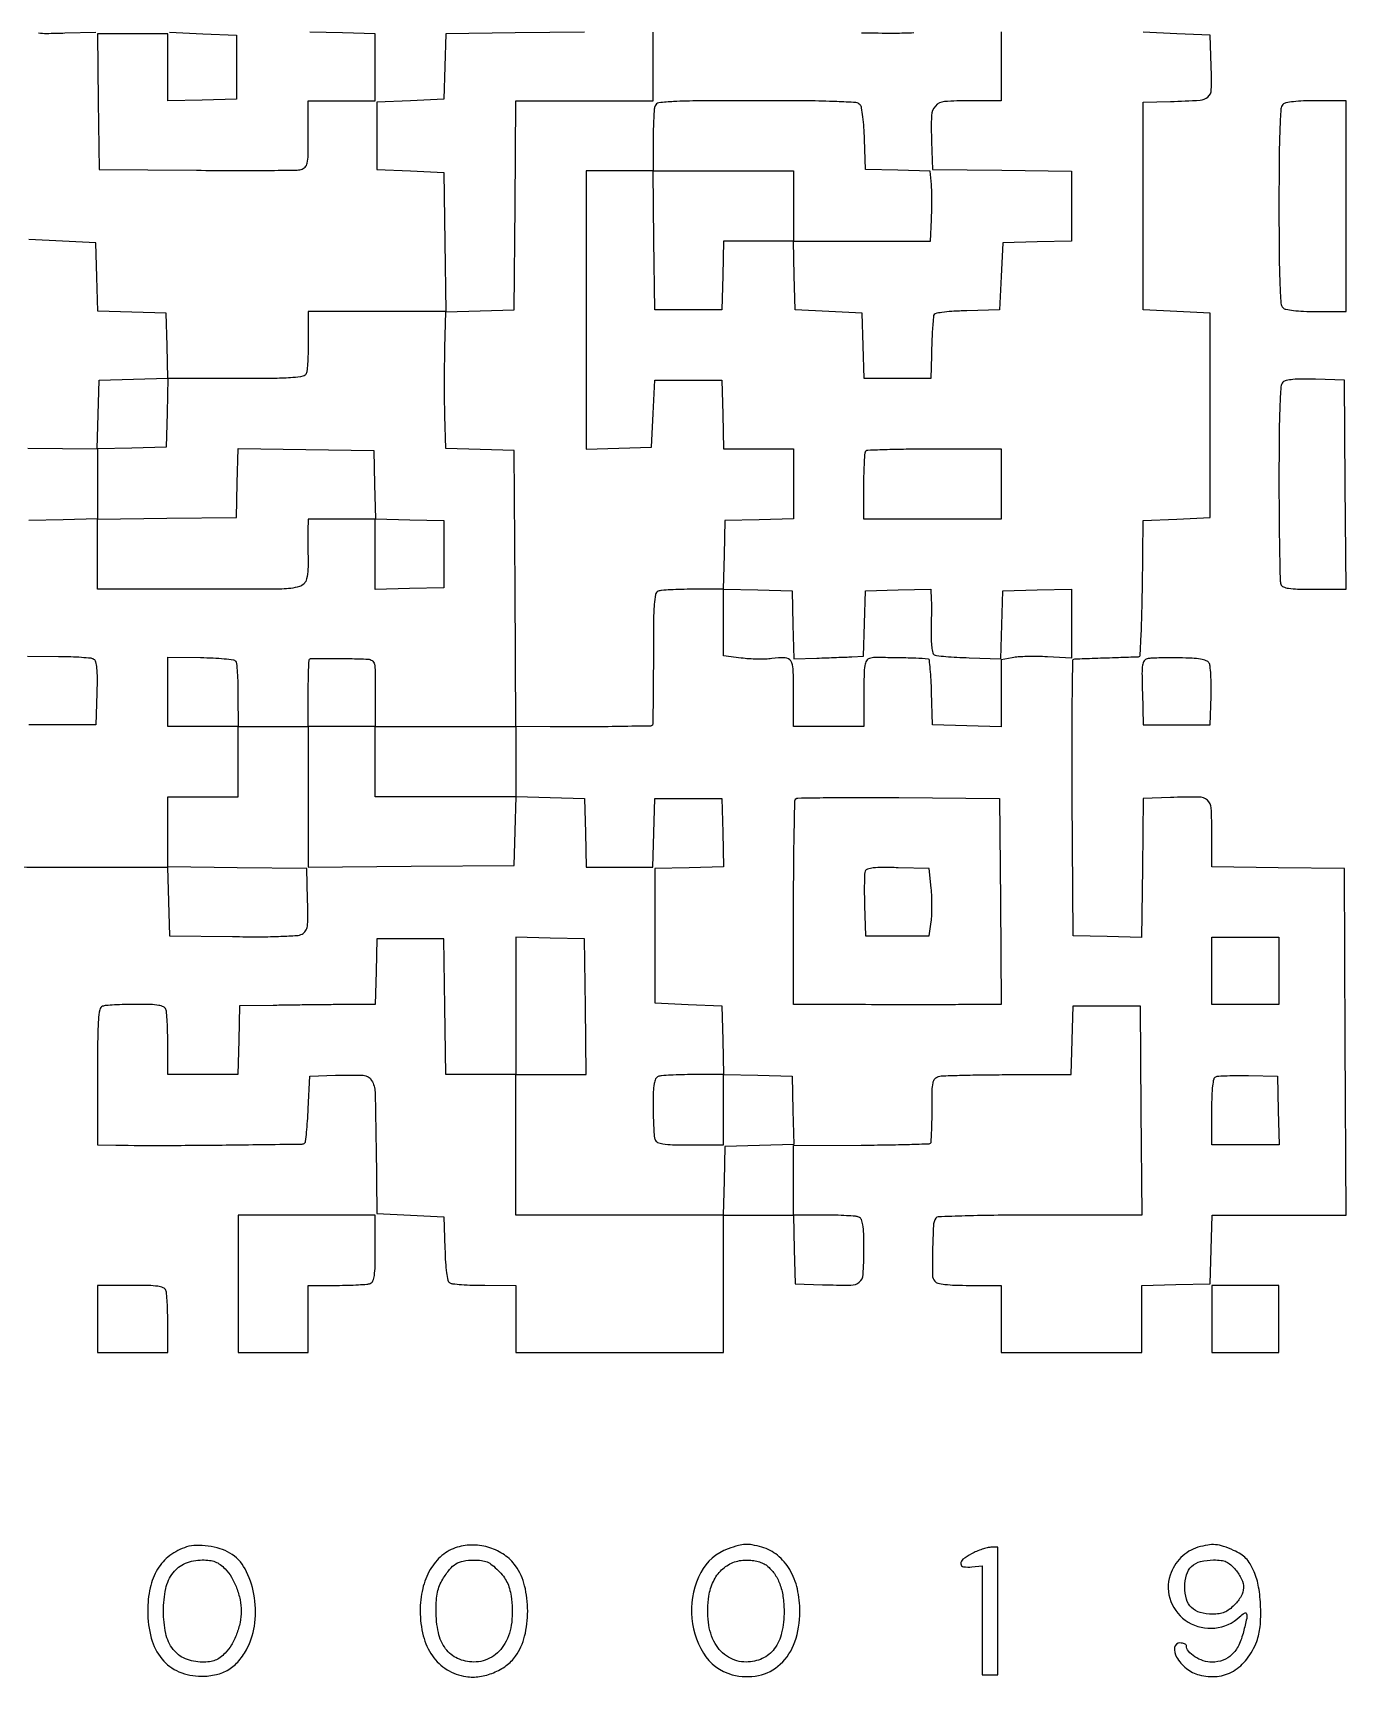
# Model space of a CAD drawing. Extents: x 179 to 1071, y 112 to 1107.
# Drawn here: x 660 to 1071, y 112 to 627 of the extents above; entities that cross this region are included whole.
import ezdxf

# ---------------------------------------------------------------- set-up
doc = ezdxf.new("R2010")
doc.units = 0

msp = doc.modelspace()

# ---------------------------------------------------------------- linework, layer by layer
for points in [[(613.286104, 758.66929, -0.000004), (604.193419, 758.740023, -0.000004), (594.888731, 758.81256, -0.000004), (586.623206, 758.877127, -0.000014)], [(636.822715, 620.98884, -0.00001), (636.754941, 626.730589, -0.00001), (636.686516, 632.546859, -0.000016), (636.628498, 637.5)], [(650.899612, 366.046487, 0.001245), (669.573157, 366), (701.932337, 366), (702.216168, 355.25), (702.5, 344.5), (722.276079, 344.228773, 0.003934), (730.887591, 344.178432, 0.008719), (737.452344, 344.306201, 0.007139), (742.406889, 344.559977, 0.10689), (744.061637, 345.032987, 0.124739), (745.146445, 346.022706, 0.106475), (745.708863, 347.469081, 0.042205), (745.899521, 350.028952, 0.004856), (745.785558, 355.804214), (745.5, 365.5), (723.75, 365.769502), (702, 366.039005), (702, 377.019502), (702, 388), (713, 388), (724, 388), (724, 399), (724, 410), (735, 410), (746, 410), (746, 387.986147), (746, 365.972294), (778.25, 366.236147), (810.5, 366.5), (810.784171, 377.283485), (811.068343, 388.06697), (821.784171, 387.783485), (832.5, 387.5), (832.783832, 376.75), (833.067663, 366), (843.5, 366), (853.932337, 366), (854.216168, 376.75), (854.5, 387.5), (865, 387.5), (875.5, 387.5), (875.783485, 376.784171), (876.06697, 366.068343), (865.283485, 365.784171), (854.5, 365.5), (854.5, 344.5), (854.5, 323.5), (865, 323), (875.5, 322.5), (875.783832, 311.75), (876.067663, 301), (866.615619, 301, 0.00593), (862.880092, 300.955696, 0.007809), (859.475463, 300.821697, 0.005887), (856.638889, 300.632128, 0.0721), (855.581787, 300.393011, 0.191652), (854.783827, 299.656877, 0.070258), (854.312102, 298.167248, 0.03479), (854.063195, 295.605148, 0.006824), (854, 290.974799, 0.006352), (854.044336, 287.484808, 0.008233), (854.178303, 284.287222, 0.006434), (854.368294, 281.623534, 0.070701), (854.606989, 280.581787, 0.205218), (855.398405, 279.76761, 0.063068), (857.086379, 279.30265, 0.030363), (860.039857, 279.059586, 0.005351), (865.606989, 279), (876, 279), (876, 290.033832), (876, 301.067663), (886.75, 300.783832), (897.5, 300.5), (897.783485, 289.784171), (898.06697, 279.068343), (887.283485, 278.784171), (876.5, 278.5), (876.216168, 267.75), (875.932337, 257), (843.466168, 257), (811, 257), (811, 279), (811, 301), (822.019888, 301), (833.039775, 301), (832.769888, 322.25), (832.5, 343.5), (821.75, 343.783832), (811, 344.067663), (811, 322.533832), (811, 301), (800.019888, 301), (789.039775, 301), (788.769888, 322.25), (788.5, 343.5), (778, 343.5), (767.5, 343.5), (767.215017, 333.25), (766.930034, 323), (756.215017, 322.925726, 0.00076), (751.352057, 322.884624, 0.000453), (745.563161, 322.821651, 0.000453), (739.794695, 322.748445, 0.000784), (735, 322.675726), (724.5, 322.5), (724.216168, 311.75), (723.932337, 301), (712.966168, 301), (702, 301), (702, 310.418213, 0.005951), (701.955695, 314.140776, 0.007831), (701.821697, 317.534475, 0.005915), (701.632106, 320.361889, 0.07203), (701.393011, 321.418213, 0.191652), (700.656877, 322.216173, 0.070258), (699.167248, 322.687898, 0.03479), (696.605148, 322.936805, 0.006824), (691.974799, 323, 0.006352), (688.484808, 322.955664, 0.008233), (685.287222, 322.821697, 0.006434), (682.623534, 322.631706, 0.070701), (681.581787, 322.393011, 0.258697), (680.696146, 321.337463, 0.030015), (680.275578, 318.164693, 0.015901), (680.049566, 312.514173, 0.002045), (680, 300.393011), (680, 279), (685.75, 278.910939, 0.004805), (701.013227, 278.82121, 0.001999), (721.618031, 278.980463, 0.000168), (744.099537, 279.251658, 0.194591), (744.943185, 279.605145, 0.171311), (745.180121, 280.095245, 0.003189), (745.483311, 282.982912, 0.007428), (745.768089, 286.390477, 0.004851), (746, 290.328626), (746.5, 300.5), (754.496645, 300.796504, -0.01904), (763.219536, 300.787652, -0.257531), (765.853566, 299.197264, -0.124846), (766.900213, 295.488898, -0.003493), (767.230153, 278.735929), (767.5, 257.5), (778, 257), (788.5, 256.5), (788.788805, 246.535034, 0.00836), (788.987032, 242.199826, 0.019108), (789.315749, 238.944063, 0.01918), (789.737468, 236.589, 0.199883), (790.288805, 235.800347, 0.117226), (791.172107, 235.495095, 0.006962), (794.008274, 235.252233, 0.010173), (797.426877, 235.077211, 0.007309), (801.25, 235.015313), (811, 235), (811, 224.5), (811, 214), (843.5, 214), (876, 214), (876, 235.5), (876, 257), (886.966168, 257), (897.932337, 257), (898.216168, 246.25), (898.5, 235.5), (907, 235.204946, 0.009652), (915.921142, 235.067594, 0.172963), (918.575505, 236.025831, 0.208519), (919.775922, 238.385105, 0.014882), (920, 245.912063, 0.005765), (919.939362, 251.171455, 0.031694), (919.694582, 253.996718, 0.065386), (919.227398, 255.619099, 0.201), (918.418213, 256.393011, 0.07203), (917.361889, 256.632106, 0.005915), (914.534475, 256.821697, 0.007831), (911.140776, 256.955695, 0.005951), (907.418213, 257), (898, 257), (898, 267.900467), (898, 278.800934), (919.187476, 278.921276, 0.002226), (927.346504, 279.003942, 0.00358), (934.300017, 279.155155, 0.000732), (940.401454, 279.340485, 0.190653), (940.881801, 279.548468, 0.183849), (941.085025, 280.0014, 0.003029), (941.231616, 282.814342, 0.007406), (941.334896, 286.123849, 0.004797), (941.360912, 289.954591, -0.004309), (941.395957, 295.979834, -0.044941), (941.653182, 298.438124, -0.131867), (942.27281, 299.700486, -0.148567), (943.416586, 300.413277, -0.057003), (944.91186, 300.636876, -0.002068), (950.679622, 300.812374, -0.003767), (957.510981, 300.940468, -0.002631), (965.216168, 300.986345), (984.932337, 301), (985.216168, 311.75), (985.5, 322.5), (996, 322.5), (1006.5, 322.5), (1006.763664, 289.75), (1007.027329, 257), (975.072681, 257, 0.002406), (962.014681, 256.937172, 0.0049), (951.758958, 256.737959, 0.001294), (943.251258, 256.467244, 0.250773), (942.53015, 256.048784, 0.127015), (941.778441, 253.626416, 0.007687), (941.52662, 245.962504, 0.006362), (941.489657, 238.179425, 0.17288), (942.184672, 236.277484, 0.166004), (943.148504, 235.687794, 0.025953), (945.378795, 235.309167, 0.021195), (948.591357, 235.071374, 0.007876), (953.122445, 235), (963, 235), (963, 224.5), (963, 214), (985, 214), (1007, 214), (1007, 224.466168), (1007, 234.932337), (1017.75, 235.216168), (1028.5, 235.5), (1028.783832, 246.25), (1029.067663, 257), (1050.042444, 257), (1071.017225, 257), (1070.758612, 311.25), (1070.5, 365.5), (1049.75, 365.770288), (1029, 366.040577), (1029, 376.501236, 0.013242), (1028.787965, 384.506233, 0.203374), (1027.602098, 386.934829, 0.179468), (1024.963721, 387.928301, 0.009917), (1016, 387.795054), (1007.5, 387.5), (1007.230404, 365.716367), (1006.960808, 343.932734), (996.230404, 344.216367), (985.5, 344.5), (985.239377, 387.75, -0.001649), (985.194124, 404.342966, -0.002739), (985.278746, 418.332996, -0.000306), (985.42968, 430.766682, -0.362469), (985.739377, 431.128285, -0.031047), (986.301152, 431.187496, -0.000668), (989.067192, 431.302633, -0.001533), (992.304519, 431.423119, -0.001033), (996, 431.541666, 0.000634), (999.69334, 431.657192, 0.000945), (1002.923845, 431.768459, 0.000396), (1005.68979, 431.871153, 0.020049), (1006.230112, 431.91338, 0.365395), (1006.530943, 432.234967, 0.001146), (1006.825034, 438.216743, 0.00532), (1007.074127, 445.095884, 0.003214), (1007.230112, 453.25), (1007.5, 474.5), (1018, 475), (1028.5, 475.5), (1028.5, 507.5), (1028.5, 539.5), (1018, 540), (1007.5, 540.5), (1007.5, 573), (1007.5, 605.5), (1016, 605.75078, 0.007407), (1025.287624, 606.162575, 0.164603), (1027.755937, 607.163948, 0.211842), (1028.805484, 609.384081, 0.013373), (1028.785874, 616.778056), (1028.5, 626.5), (1018, 627), (1007.5, 627.5)], [(832.5, 627.5), (810.784769, 627.230595), (789.069538, 626.961189), (788.784769, 616.730595), (788.5, 606.5), (778, 606), (767.5, 605.5), (767.5, 595), (767.5, 584.5), (778, 584), (788.5, 583.5), (788.769502, 561.75), (789.039005, 540), (767.519502, 540), (746, 540), (746, 531.081787, -0.006277), (745.955669, 527.550804, -0.008159), (745.821697, 524.31865, -0.006338), (745.631778, 521.626193, -0.070946), (745.393011, 520.581787, -0.258599), (744.338059, 519.696313, -0.030079), (741.170238, 519.27562, -0.015925), (735.528268, 519.049581, -0.002049), (723.427994, 519), (702.069966, 519), (701.784983, 529.25), (701.5, 539.5), (690.783492, 539.783492), (680.066984, 540.066984), (679.783492, 550.783492), (679.5, 561.5), (669, 562), (658.5, 562.5)], [(661.476589, 627.290862, 0.041924), (664.04259, 627.100983, 0.004877), (669.804214, 627.214442), (679.5, 627.5)], [(702.5, 627.5), (713, 627), (723.5, 626.5), (723.5, 616.5), (723.5, 606.5), (712.75, 606.216168), (702, 605.932337), (702, 616.466168), (702, 627), (690.980112, 627), (679.960225, 627), (680.230112, 605.75), (680.5, 584.5), (711, 584.220119, 0.001741), (722.850965, 584.152635, 0.002607), (733.201563, 584.183702, 0.001078), (742.062835, 584.275607, 0.056753), (743.75, 584.489171, 0.136497), (745.014337, 585.197408, 0.147975), (745.683238, 586.436366, 0.046655), (745.951267, 588.908749, 0.003686), (746, 595.519052), (746, 606), (756.5, 606), (767, 606), (767, 616.465017), (767, 626.930034), (756.75, 627.215017), (746.5, 627.5)], [(963, 627.533832), (963, 606), (953.035184, 606, 0.018517), (945.238091, 605.711137, 0.18974), (942.383871, 604.335616, 0.18105), (941.162003, 601.350125, 0.016592), (941.185875, 593.195922), (941.5, 584.5), (963.25, 584.230498), (985, 583.960995), (985, 573.014329), (985, 562.067663), (974.25, 561.783832), (963.5, 561.5), (963, 551), (962.5, 540.5), (952.25, 540.215017, 0.00691), (947.549079, 540.019269, 0.021984), (944.420839, 539.707303, 0.026625), (942.368684, 539.298578, 0.310698), (941.858431, 538.715017, 0.00737), (941.600853, 536.179806, 0.007856), (941.424381, 533.691472, 0.005868), (941.292666, 530.655166, 0.002007), (941.171044, 526.25), (941, 519), (930.534983, 519), (920.069966, 519), (919.784983, 529.25), (919.5, 539.5), (909, 540), (898.5, 540.5), (898.216168, 551.25), (897.932337, 562), (919.380841, 562), (940.829346, 562), (941.164673, 568.75, 0.007035), (941.267618, 571.643194, 0.005663), (941.299273, 574.755667, 0.005727), (941.263003, 577.631943, 0.014573), (941.152003, 579.716099), (940.804005, 583.932198), (930.652003, 584.216099), (920.5, 584.5), (920.209882, 593.945876, 0.010217), (920.019842, 597.65896, 0.013854), (919.687053, 601.000112, 0.010763), (919.277004, 603.740901, 0.131421), (918.837437, 604.695876, 0.204635), (917.463944, 605.401143, 0.007598), (911.526391, 605.730921, 0.008348), (902.457639, 605.944914, 0.001724), (886.484544, 606, 0.001295), (868.461725, 605.953306, 0.0111), (860.399546, 605.732501, 0.017449), (855.793252, 605.342455, 0.278109), (854.606989, 604.418213, 0.07203), (854.367894, 603.361889, 0.005915), (854.178303, 600.534475, 0.007831), (854.044305, 597.140776, 0.005951), (854, 593.418213), (854, 584), (843.5, 584), (833, 584), (833, 540.465017), (833, 496.930034), (843.25, 497.215017), (853.5, 497.5), (854, 508), (854.5, 518.5), (865, 518.5), (875.5, 518.5), (875.783832, 507.75), (876.067663, 497), (887.033832, 497), (898, 497), (898, 486.033832), (898, 475.067663), (887.25, 474.783832), (876.5, 474.5), (876.216168, 463.75), (875.932337, 453), (866.547956, 453, 0.005854), (862.840638, 452.956591, 0.007732), (859.464908, 452.825274, 0.005789), (856.652187, 452.639585, 0.072353), (855.613519, 452.405188, 0.259111), (854.753242, 451.378253, 0.02932), (854.340341, 448.259423, 0.01611), (854.116112, 442.764576, 0.0022), (854.068229, 431.275018, -0.001415), (854.047714, 423.379518, -0.002307), (853.980437, 416.680765, -0.000303), (853.889584, 410.728986, -0.194791), (853.762671, 410.429338, -0.194429), (853.159458, 410.173356, -0.000492), (843.756805, 410.020269, -0.003057), (833.390928, 409.925091, -0.002168), (821.760623, 409.93983), (811.021245, 410), (810.760623, 453.25), (810.5, 496.5), (799.783492, 496.783492), (789.066984, 497.066984), (788.783492, 507.283492, -0.0047), (788.696928, 512.002673, -0.002565), (788.674861, 517.793834, -0.002556), (788.712714, 523.679948, -0.004062), (788.811779, 528.716795), (789.123557, 539.93359), (799.811779, 540.216795), (810.5, 540.5), (810.763664, 573.25), (811.027329, 606), (832.513664, 606), (854, 606), (854, 627.5)], [(919.286108, 627.262308, 0.00271), (929.607792, 627.200234, 0.011926), (935.694808, 627.341826, 0.011486)], [(658.215971, 497.230592), (679.931943, 496.961185), (680.215971, 507.730592), (680.5, 518.5), (691.284178, 518.784178), (702.068357, 519.068357), (701.784178, 508.284178), (701.5, 497.5), (690.75, 497.216168), (680, 496.932337), (680, 485.946666), (680, 474.960995), (701.75, 475.230498), (723.5, 475.5), (723.784032, 486.269789), (724.068065, 497.039577), (745.284032, 496.769789), (766.5, 496.5), (766.783492, 485.783492), (767.066984, 475.066984), (777.783492, 474.783492), (788.5, 474.5), (788.5, 464), (788.5, 453.5), (777.75, 453.216168), (767, 452.932337), (767, 463.966168), (767, 475), (756.5, 475), (746, 475), (745.875921, 471.25, 0.00741), (745.843015, 469.447597, 0.003325), (745.850634, 467.078593, 0.003291), (745.891822, 464.574596, 0.004471), (745.964074, 462.315423, -0.05976), (745.489501, 456.279623, -0.282682), (743.228313, 453.846705, -0.066203), (737.759941, 453.082977, -0.001638), (712.432612, 453), (680, 453), (680, 464.033832), (680, 475.067663), (669.25, 474.783832), (658.5, 474.5)], [(658.045937, 432), (667.772969, 431.984687, -0.007773), (671.592775, 431.919285, -0.010696), (675.021102, 431.733781, -0.00761), (677.860586, 431.47563, -0.11538), (678.788231, 431.152042, -0.19692), (679.395734, 430.294865, -0.033714), (679.721018, 428.282937, -0.023663), (679.861823, 425.195195, -0.006827), (679.788231, 420.417355), (679.5, 410.5), (669, 410.5), (658.5, 410.5)]]:
    msp.add_lwpolyline(points, format="xyb")
for points in [[(1051.2, 604.8, 0.183509), (1050.582265, 603.425658, 0.00543), (1050.269608, 596.994608, 0.007447), (1050.058466, 587.745336, 0.001983), (1050, 573, 0.001983), (1050.058466, 558.254664, 0.007447), (1050.269608, 549.005392, 0.00543), (1050.582265, 542.574342, 0.183509), (1051.2, 541.2, 0.149044), (1052.181224, 540.677271, 0.019949), (1054.522984, 540.314516, 0.019071), (1057.676508, 540.075482, 0.009379), (1061.7, 540), (1071, 540), (1071, 573), (1071, 606), (1061.7, 606, 0.009379), (1057.676508, 605.924518, 0.019071), (1054.522984, 605.685484, 0.019949), (1052.181224, 605.322729, 0.149044)], [(1051.234424, 517.834424, 0.182172), (1050.590624, 516.41195, 0.006347), (1050.270425, 510.250522, 0.007859), (1050.057751, 501.205805, 0.001948), (1050, 486.381787, 0.001876), (1050.043884, 474.685605, 0.002895), (1050.178303, 464.575525, 0.000928), (1050.361525, 455.827192, 0.086115), (1050.606989, 454.581787, 0.201272), (1051.382022, 453.772279, 0.065239), (1053.008523, 453.305235, 0.031606), (1055.841873, 453.060568, 0.005737), (1061.120653, 453), (1071.027329, 453), (1070.763664, 485.75), (1070.5, 518.5), (1061.484424, 518.784424, 0.008771), (1057.360229, 518.84215, 0.022222), (1054.366666, 518.698401, 0.027716), (1052.2536, 518.383717, 0.146572)], [(963, 486), (963, 475), (941.5, 475), (920, 475), (920, 485.333333, -0.006022), (920.048276, 489.341612, -0.009111), (920.195833, 492.827083, -0.004516), (920.399803, 495.754503, -0.178563), (920.666667, 496.333333, -0.189545), (921.287675, 496.603799, -0.001277), (927.257292, 496.804167, -0.004756), (934.132422, 496.951903, -0.002993), (942.166667, 497), (963, 497)], [(897.782846, 441.847171), (898.065692, 431.194342), (905.282846, 431.439187, 0.000386), (908.318421, 431.544515, 0.000344), (911.471247, 431.658517, 0.000345), (914.30475, 431.764884, 0.001072), (916.215017, 431.842017), (919.930034, 432), (920.215017, 442.25), (920.5, 452.5), (930.75, 452.784983), (941, 453.069966), (941.107595, 449.784983, -0.007198), (941.138874, 448.080296, -0.002214), (941.137649, 445.508343, -0.002215), (941.110785, 442.630226, -0.002427), (941.058817, 439.839163, 0.014101), (941.071554, 437.145083, 0.023133), (941.251951, 434.871704, 0.021873), (941.550777, 433.122299, 0.20383), (941.983009, 432.510501, 0.111822), (942.787758, 432.234085, 0.005244), (945.664759, 431.95225, 0.008433), (949.114243, 431.709368, 0.005942), (952.999238, 431.547871), (962.934904, 431.253066), (963.217452, 441.876533), (963.5, 452.5), (974.25, 452.783832), (985, 453.067663), (985, 442.264399), (985, 431.461134), (977.491638, 431.840289, 0.009735), (974.360925, 431.937328, 0.009148), (971.163188, 431.915651, 0.009153), (968.329297, 431.792642, 0.03095), (966.491638, 431.564409), (963, 430.909374), (963, 420.420855), (963, 409.932337), (952.25, 410.216168), (941.5, 410.5), (941.215017, 420.75, 0.006511), (941.054281, 424.685707, 0.010663), (940.803711, 428.013055, 0.004524), (940.509858, 430.787086, 0.348815), (940.215017, 431.081678, 0.019373), (936.245988, 431.379907, 0.005268), (929.955151, 431.541748, 0.002828), (923.507003, 431.60319, 0.070242), (921.75, 431.362072, 0.198032), (920.823949, 430.631958, 0.088577), (920.303842, 429.140138, 0.035027), (920.05536, 426.347507, 0.00468), (920, 420.432612), (920, 410), (909, 410), (898, 410), (898, 420.393011, 0.008621), (897.868266, 428.032885, 0.131744), (897.103465, 430.536614, 0.253135), (895.349066, 431.532979, 0.038514), (891.186624, 431.298206, -0.025557), (889.237757, 431.137588, -0.011695), (886.685214, 431.117831, -0.011547), (883.990474, 431.222279, -0.015617), (881.56348, 431.448802), (876, 432.143913), (876, 442.605788), (876, 453.067663), (886.75, 452.783832), (897.5, 452.5)], [(723.234687, 430.5, -0.135534), (723.527062, 429.733031, -0.00628), (723.758058, 426.929688, -0.010027), (723.92543, 423.558115, -0.006995), (723.984687, 419.75), (724, 410), (713, 410), (702, 410), (702, 420.860567), (702, 431.721135), (712.25, 431.610567, -0.009031), (716.230952, 431.495692, -0.013463), (719.704877, 431.238729, -0.008437), (722.558531, 430.901491, -0.203403)], [(764.75, 431.105365, -0.150789), (766.017108, 430.648401, -0.181014), (766.69392, 429.585959, -0.049003), (766.955501, 427.2418, -0.0033), (767, 420.5), (767, 410), (789, 410), (811, 410), (811, 399), (811, 388), (789, 388), (767, 388), (767, 399), (767, 410), (756.5, 410), (746, 410), (746, 420.333333, -0.003769), (746.030086, 424.324255, -0.005915), (746.122379, 427.753646, -0.00196), (746.248225, 430.702141, -0.186817), (746.416608, 431.083333, -0.197309), (747.019433, 431.335263, -0.00126), (752.946028, 431.357315, -0.005454), (759.028994, 431.298266, -0.006545)], [(1008.715899, 431.236478, 0.198675), (1007.773567, 430.576741, 0.107091), (1007.273524, 429.225298, 0.037905), (1007.101895, 426.59849, 0.00435), (1007.215899, 420.670109), (1007.5, 410.5), (1018, 410.5), (1028.5, 410.5), (1028.754537, 419.5, 0.01002), (1028.783793, 423.052506, 0.013308), (1028.6597, 426.281074, 0.010614), (1028.429405, 428.944315, 0.117119), (1028.074255, 429.94621, 0.164873), (1027.202299, 430.637241, 0.043949), (1025.463407, 431.091467, 0.0292), (1022.81551, 431.381991, 0.009114), (1018.819719, 431.512579, 0.004654), (1015.503363, 431.529602, 0.005786), (1012.419838, 431.48104, 0.004771), (1009.836104, 431.385757, 0.043066)], [(962.763853, 355.25), (963.027706, 323), (952.763853, 322.926805, -0.00126), (944.527276, 322.888824, -0.000694), (934.455126, 322.881746, -0.00058), (922.339842, 322.904102, -0.000334), (907.75, 322.957682), (898, 323), (898, 354.833333, -0.002001), (898.049029, 367.086392, -0.003231), (898.199888, 377.515513, -0.000593), (898.402981, 386.698691, -0.192864), (898.680468, 387.347135, -0.194926), (899.328722, 387.621499, -0.000608), (908.434599, 387.750224, -0.003285), (918.778546, 387.815907, -0.002034), (930.930468, 387.763802), (962.5, 387.5)], [(920.44275, 364.711405, 0.081149), (920.248444, 363.774362, 0.00524), (920.158923, 360.981301, 0.007536), (920.137209, 357.634347, 0.00554), (920.210159, 353.924983), (920.5, 344.5), (930.5, 344.5), (940.5, 344.5), (941.08534, 348.886315, 0.022863), (941.269448, 350.99849, 0.010307), (941.326793, 353.780045, 0.01018), (941.266834, 356.724741, 0.013684), (941.08534, 359.386315), (940.5, 365.5), (930.732592, 365.786422, 0.006215), (925.820487, 365.869374, 0.027145), (922.9185, 365.724677, 0.046335), (921.158442, 365.373938, 0.232847)], [(1049.783832, 289.75), (1050.067663, 279), (1039.533832, 279), (1029, 279), (1029, 289.416667, -0.006705), (1029.065371, 294.291575, -0.021743), (1029.292537, 297.517777, -0.027413), (1029.655161, 299.648315, -0.242478), (1030.25, 300.35572, -0.085748), (1031.119548, 300.554529, -0.005296), (1033.776562, 300.669121, -0.007732), (1036.961486, 300.723415, -0.005646), (1040.5, 300.689053), (1049.5, 300.5)], [(724, 235.5), (724, 214), (735, 214), (746, 214), (746, 224.5), (746, 235), (754.918213, 235, 0.006277), (758.449196, 235.044331, 0.008159), (761.68135, 235.178303, 0.006338), (764.373807, 235.368222, 0.070946), (765.418213, 235.606989, 0.205218), (766.23239, 236.398405, 0.063068), (766.69735, 238.086379, 0.030363), (766.940414, 241.039857, 0.005351), (767, 246.606989), (767, 257), (745.5, 257), (724, 257)], [(680, 224.5), (680, 214), (691, 214), (702, 214), (702, 222.918213, 0.006277), (701.955669, 226.449196, 0.008159), (701.821697, 229.68135, 0.006338), (701.631778, 232.373807, 0.070946), (701.393011, 233.418213, 0.205218), (700.601595, 234.23239, 0.063068), (698.913621, 234.69735, 0.030363), (695.960143, 234.940414, 0.005351), (690.393011, 235), (680, 235)], [(707.913572, 153.088032, 0.085036), (702.636162, 150.344995, 0.094208), (698.789788, 146.08083, 0.083832), (696.477897, 140.272317, 0.05293), (695.705882, 133, 0.065616), (696.831261, 124.461472, 0.106939), (700.161122, 117.989075, 0.12112), (705.515477, 113.989974, 0.100446), (712.505462, 112.571429, 0.056533), (717.214517, 113.105567, 0.081381), (721.089592, 114.690713, 0.080995), (724.269033, 117.436469, 0.055444), (726.912266, 121.418154, 0.092132), (729.286825, 129.331321, 0.072457), (728.956148, 138.293724, 0.076983), (726.188282, 146.239408, 0.139223), (721.451286, 151.168444, 0.058464), (718.385158, 152.507645, 0.038556), (714.624865, 153.340354, 0.03904), (710.887441, 153.575431, 0.073745)], [(792.619302, 152.965577, 0.103791), (787.880689, 150.390624, 0.085403), (784.183932, 145.964093, 0.075144), (781.837242, 140.009431, 0.056409), (781.043924, 133, 0.062624), (782.018944, 125.245842, 0.09016), (784.895708, 118.97328, 0.101787), (789.475277, 114.637316, 0.10194), (795.39206, 112.463916, 0.074884), (799.637757, 112.466627, 0.060174), (804.044152, 113.687699, 0.060716), (807.992508, 115.905667, 0.0799), (810.888555, 118.843491, 0.094199), (813.756118, 125.080698, 0.060787), (814.724042, 132.997047, 0.060795), (813.759951, 140.912516, 0.094312), (810.895341, 147.14698, 0.085873), (807.426714, 150.583131, 0.075428), (802.851299, 152.843169, 0.073795), (797.715203, 153.676787, 0.076272)], [(877.5, 152.503716, 0.189598), (868.896264, 145.058848, 0.12957), (865.978985, 132.314585, 0.13015), (869.725237, 119.829776, 0.191646), (878.78926, 113.056746, 0.116714), (886.969309, 112.805894, 0.137845), (893.830208, 116.340187, 0.122881), (898.377412, 123.332215, 0.082331), (899.978038, 132.782119, 0.057337), (899.180141, 139.937374, 0.076938), (896.768307, 145.990315, 0.087556), (892.952516, 150.453, 0.104818), (888.056846, 153.000752, 0.020052), (885.019922, 153.714614, 0.059525), (882.889581, 153.867969, 0.056344), (880.719483, 153.518614, 0.016597)], [(953.685637, 150.898894, 0.040429), (951.042753, 149.218472, 0.244734), (950.367978, 147.798455, 0.364713), (951.209873, 146.868754, 0.059543), (953.834108, 146.825366), (957, 147.150733), (957, 130.075366), (957, 113), (959.5, 113), (962, 113), (962, 133), (962, 153), (959.75, 152.955804, 0.057524), (958.627051, 152.803779, 0.019382), (957.040468, 152.333356, 0.018989), (955.311108, 151.672576, 0.020649)], [(1024.619302, 152.965577, 0.065708), (1021.815618, 151.706306, 0.05814), (1019.303919, 149.718351, 0.057222), (1017.282226, 147.170745, 0.059498), (1015.921925, 144.263431, 0.174393), (1016.141338, 135.997708, 0.165527), (1021.571026, 129.550451, 0.16112), (1029.933237, 127.651561, 0.165997), (1037.660128, 131.150432, -0.04549), (1039.237125, 132.382635, -0.510115), (1039.867222, 132.137475, -0.119323), (1039.893979, 130.714396, -0.006988), (1038.887483, 126.467435, -0.050193), (1037.381589, 122.302975, -0.089089), (1035.252942, 119.352529, -0.103625), (1032.482091, 117.609218, -0.089002), (1029.086704, 117, -0.076824), (1026.308001, 117.429475, -0.066037), (1023.628305, 118.686364, -0.073537), (1021.6578, 120.405131, -0.178541), (1021, 122.188561, 0.224222), (1020.853311, 122.499221, 0.075913), (1020.4125, 122.76164, 0.057747), (1019.765859, 122.940645, 0.038693), (1019, 123, 0.367343), (1017.318101, 121.571579, 0.178393), (1017.891119, 118.599105, 0.088457), (1021.026746, 115.02373, 0.1032), (1025.050291, 112.986458, 0.091856), (1030.650937, 112.538379, 0.106915), (1035.718255, 114.197322, 0.099095), (1039.924906, 117.938875, 0.069075), (1043.026159, 123.504435, 0.070434), (1044.100029, 128.09485, 0.031753), (1044.259211, 134.291139, 0.031774), (1043.625117, 140.527506, 0.06308), (1042.202644, 145.279574, 0.026777), (1040.930483, 147.781617, 0.059377), (1039.650243, 149.492024, 0.062794), (1038.051721, 150.795874, 0.033197), (1035.793149, 152.007612, 0.025346), (1032.616658, 153.259336, 0.059864), (1030.129161, 153.77682, 0.063178), (1027.672478, 153.676867, 0.031027)], [(719.982649, 146.171197, -0.064408), (721.943053, 143.628272, -0.041248), (723.552724, 140.258838, -0.040305), (724.628378, 136.555223, -0.050566), (724.988846, 133, -0.050566), (724.628378, 129.444777, -0.040305), (723.552724, 125.741162, -0.041248), (721.943053, 122.371728, -0.064408), (719.982649, 119.828803, -0.035588), (718.357142, 118.419573, -0.067087), (716.843838, 117.57482, -0.064058), (715.113726, 117.13818, -0.029827), (712.799429, 117, -0.098271), (707.51678, 118.04839, -0.132988), (703.678186, 121.004557, -0.109725), (701.382433, 125.990016, -0.053292), (700.633152, 133, -0.053292), (701.382433, 140.009984, -0.109725), (703.678186, 144.995443, -0.132988), (707.51678, 147.95161, -0.098271), (712.799429, 149, -0.029827), (715.113726, 148.86182, -0.064058), (716.843838, 148.42518, -0.067087), (718.357142, 147.580427, -0.035588)], [(805.510276, 145.689724, -0.033317), (807.091958, 143.881939, -0.046829), (808.227214, 142.065494, -0.046583), (809.008687, 140.061998, -0.0325), (809.52382, 137.689724, -0.063702), (809.70139, 129.477134, -0.102495), (807.574125, 122.833694, -0.128697), (803.435214, 118.56662, -0.138314), (797.85, 117.022236, -0.105676), (792.78233, 118.132507, -0.128833), (789.026012, 121.185689, -0.104915), (786.748335, 126.245592, -0.053677), (786.003738, 133.20034, -0.017951), (786.119663, 136.375737, -0.035434), (786.479691, 138.872192, -0.042119), (787.130509, 140.989182, -0.041276), (788.130319, 142.982316, -0.031083), (790.273677, 146.051604, -0.086982), (792.229695, 147.786364, -0.094862), (794.555164, 148.669215, -0.041616), (797.85, 148.968197, -0.031122), (800.257871, 148.835839, -0.071938), (802.003976, 148.369903, -0.06881), (803.592934, 147.413546, -0.026555)], [(889.642039, 147.227764, -0.072277), (891.970527, 144.716966, -0.060895), (893.652071, 141.501168, -0.053575), (894.664366, 137.587543, -0.036532), (895, 133, -0.055237), (894.243402, 126.172301, -0.104734), (891.94997, 121.164089, -0.127279), (888.189298, 118.126329, -0.105679), (883.15, 117.022236, -0.138314), (877.564786, 118.56662, -0.128697), (873.425875, 122.833694, -0.102495), (871.29861, 129.477134, -0.063702), (871.47618, 137.689724, -0.073431), (872.867681, 142.261664, -0.090281), (875.463043, 145.880817, -0.096551), (879.009803, 148.184791, -0.097482), (883.15, 148.977764, -0.031077), (885.059862, 148.849142, -0.033494), (886.890809, 148.484962, -0.036271), (888.478586, 147.930777, -0.067711)], [(1036.411106, 145.923275, -0.06323), (1038.299279, 142.998196, -0.119892), (1038.875712, 140.270679, -0.122239), (1038.131513, 137.619286, -0.067222), (1036.076923, 134.923077, -0.033516), (1034.446649, 133.497849, -0.062609), (1032.933141, 132.618504, -0.063949), (1031.2712, 132.152186, -0.036473), (1029.187707, 132, -0.066679), (1025.315351, 132.518715, -0.127727), (1022.613042, 134.067387, -0.129841), (1021.03315, 136.714551, -0.070075), (1020.5, 140.5, -0.069954), (1021.040363, 144.343368, -0.13476), (1022.645915, 146.97822, -0.128677), (1025.432042, 148.499112, -0.061008), (1029.52189, 149, -0.028696), (1031.879311, 148.864594, -0.076467), (1033.499937, 148.420628, -0.079763), (1034.872523, 147.522897, -0.033234)]]:
    msp.add_lwpolyline(points, format="xyb", close=True)
for points in [[(898, 573), (898, 562), (887.033832, 562), (876.067663, 562), (875.783832, 551.25), (875.5, 540.5), (865, 540.5), (854.5, 540.5), (854.230498, 562.25), (853.960995, 584), (875.980498, 584), (898, 584)], [(1050, 333.5), (1050, 323), (1039.5, 323), (1029, 323), (1029, 333.5), (1029, 344), (1039.5, 344), (1050, 344)], [(1029, 224.5), (1029, 214), (1039.5, 214), (1050, 214), (1050, 224.5), (1050, 235), (1039.5, 235), (1029, 235)]]:
    msp.add_lwpolyline(points, close=True)

doc.saveas('drawing.dxf')
